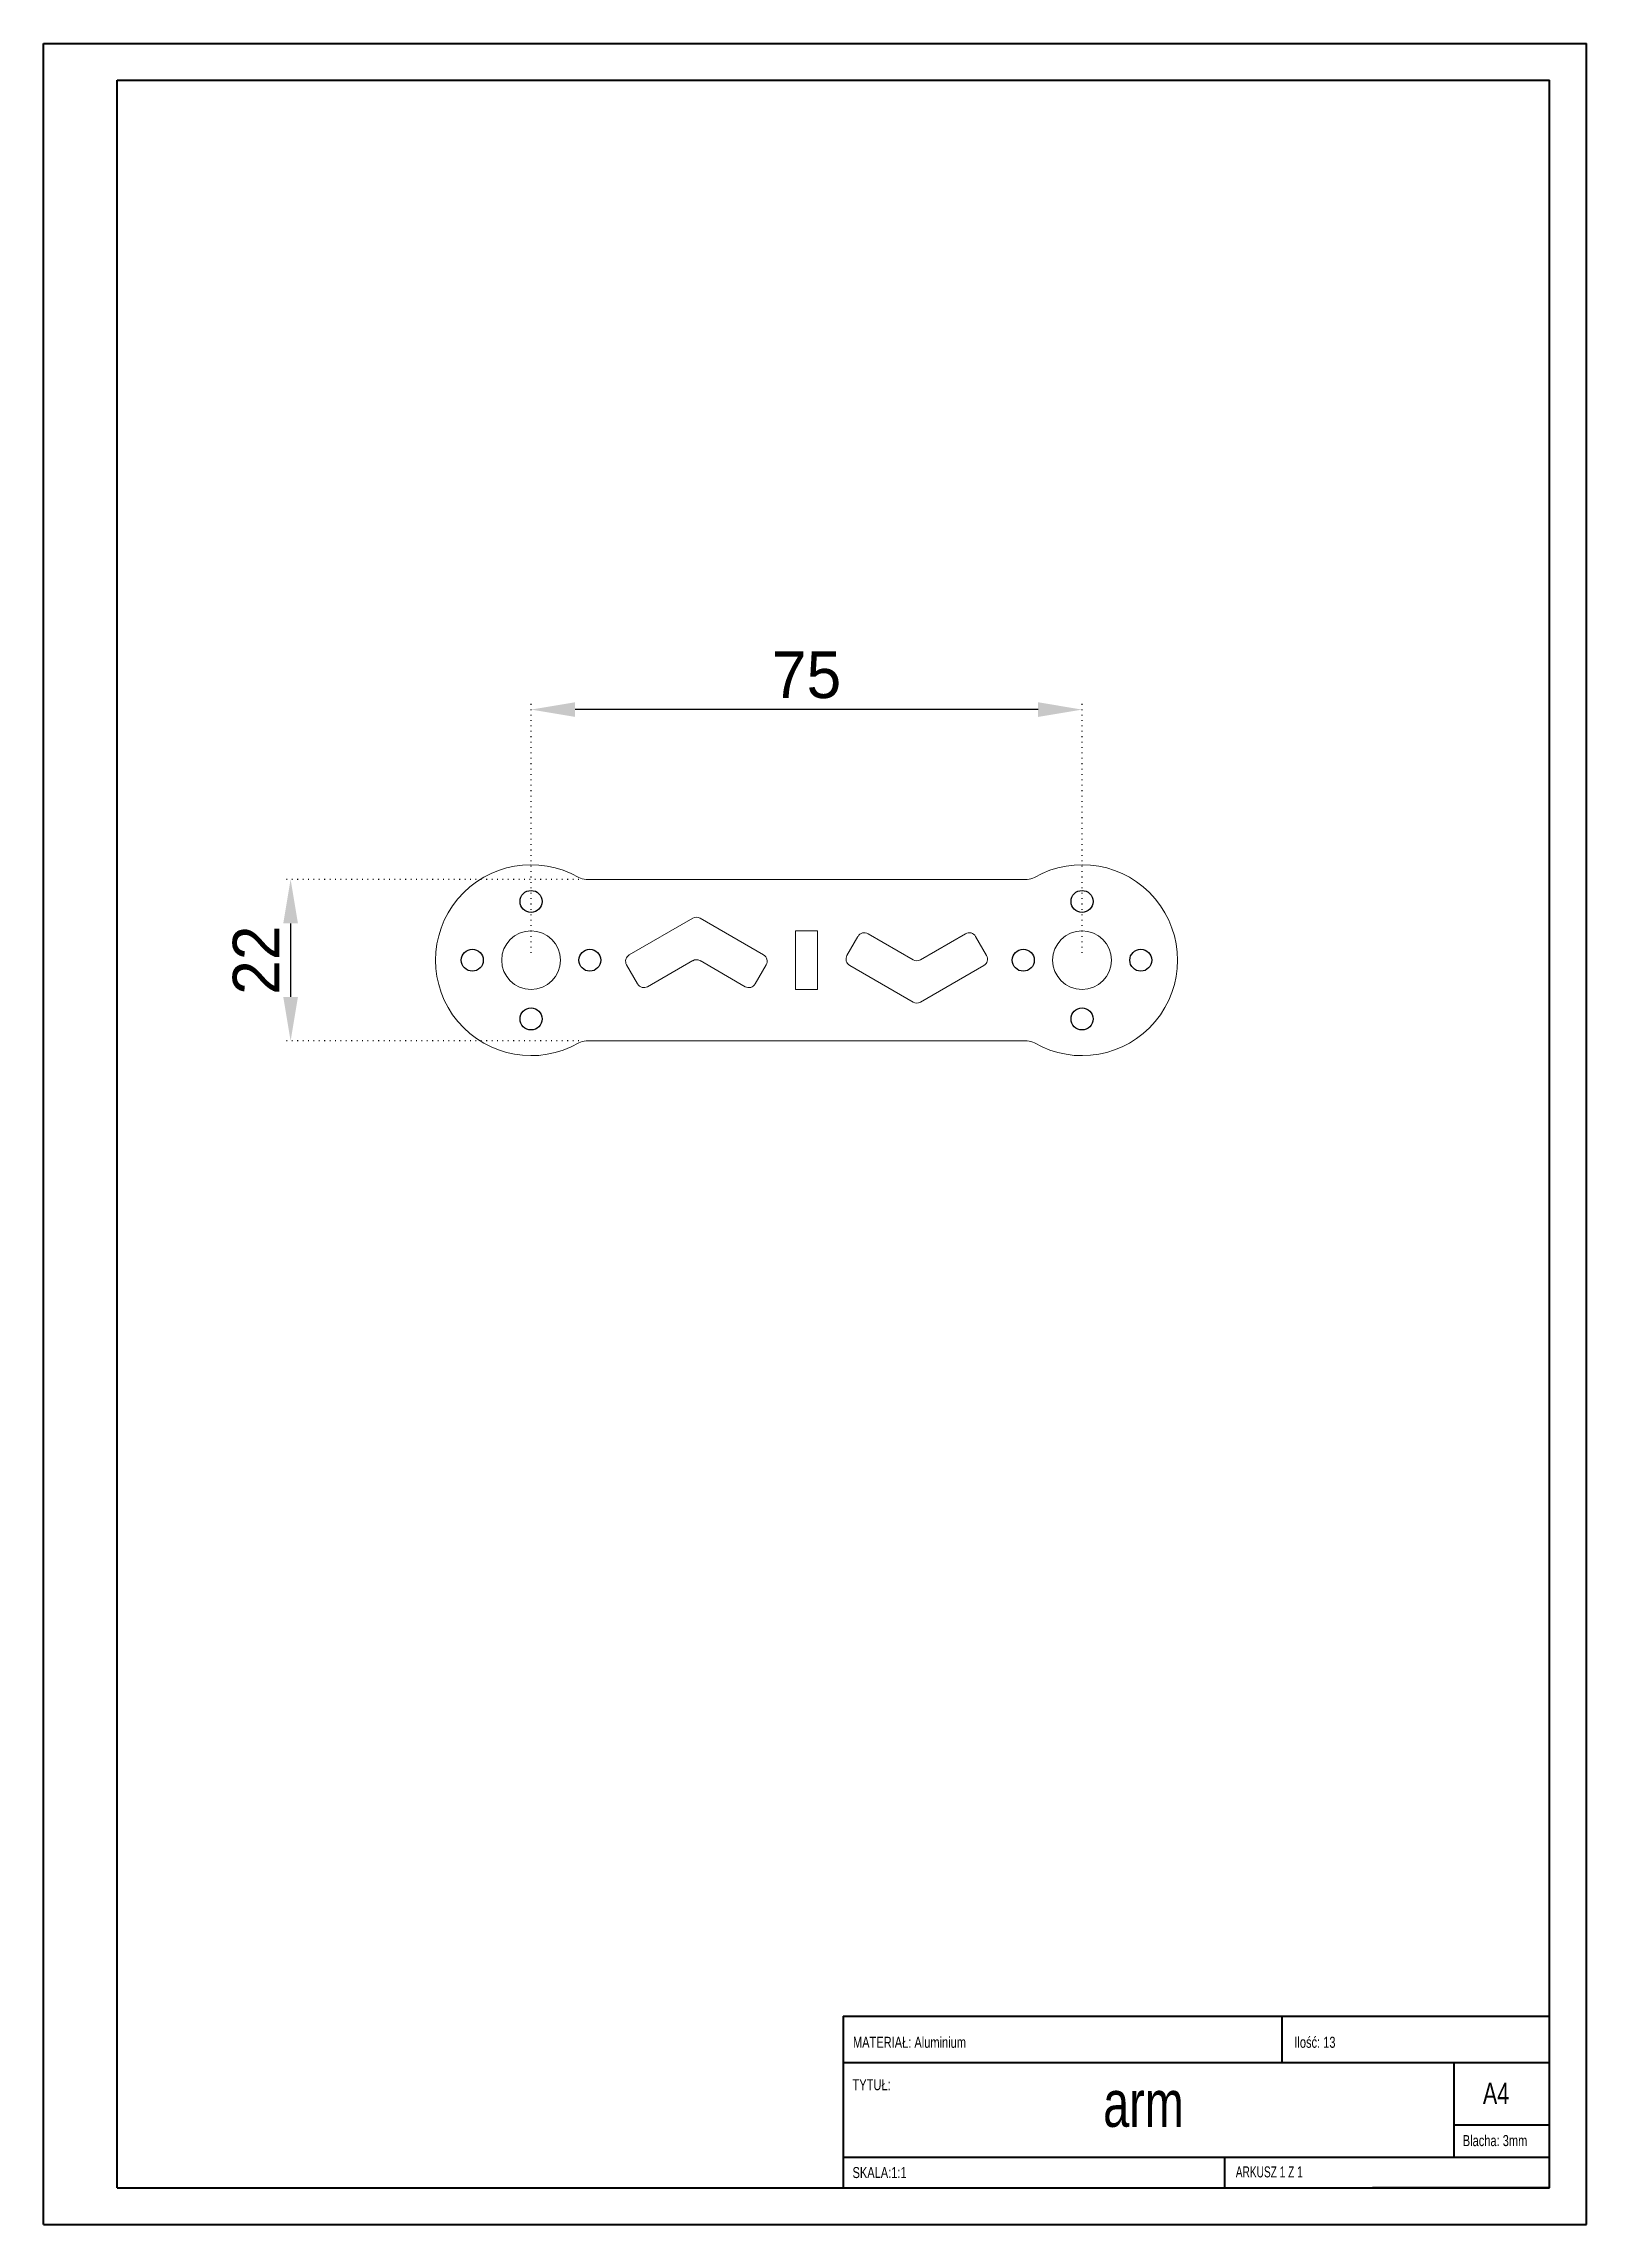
# Model space of a CAD drawing. Header units: millimetres. Extents: x 0 to 210, y 0 to 297.
import ezdxf

# ---------------------------------------------------------------- set-up
doc = ezdxf.new("R2010")
doc.units = ezdxf.units.MM
doc.header["$PDSIZE"] = -1
doc.linetypes.add('DOT2', pattern=[0.635, 0, -0.635])
doc.styles.add('SLDTEXTSTYLE0', font='TXT', dxfattribs={"width": 0.75})
doc.styles.add('SLDTEXTSTYLE1', font='TXT', dxfattribs={"width": 0.6875})
doc.dimstyles.new('ISO-25 (dot)', dxfattribs={"dimtxt": 6.35, "dimasz": 5.9944, "dimexe": 0.9906, "dimexo": 0.9906, "dimgap": 1.524, "dimtad": 1, "dimdec": 1, "dimtxsty": 'Standard', "dimcen": 2.5, "dimazin": 0, "dimtfac": 1, "dimtdec": 1, "dimtmove": 0, "dimatfit": 3, "dimfxl": 1, "dimtzin": 0, "dimarcsym": 0})

# ---------------------------------------------------------------- blocks, each defined once
blk = doc.blocks.new('*D1')
at = {"color": 0, "linetype": 'DOT2', "lineweight": -2, "transparency": 16777216}
for p, q in [((72.85, 183.17), (32.63, 183.17)), ((72.85, 161.17), (32.63, 161.17))]:
    blk.add_line(p, q, dxfattribs=at)
at = {"color": 0, "lineweight": -2, "transparency": 16777216}
blk.add_line((33.62, 177.17), (33.62, 167.16), dxfattribs=at)
at = {"color": 0, "transparency": 16777216}
for points in [[(32.62, 177.17), (34.62, 177.17), (33.62, 183.17)], [(32.62, 167.16), (34.62, 167.16), (33.62, 161.17)]]:
    blk.add_solid(points, dxfattribs=at)
at = {"layer": 'Defpoints', "color": 0, "transparency": 16777216}
for p in [(73.84, 183.17), (33.62, 161.17), (73.84, 161.17)]:
    blk.add_point(p, dxfattribs=at)
at = {"color": 0, "transparency": 16777216, "insert": (28.92, 172.17), "char_height": 6.35, "attachment_point": 5, "rotation": 90}
blk.add_mtext('22', dxfattribs=at)
blk = doc.blocks.new('*D2')
at = {"color": 0, "linetype": 'DOT2', "lineweight": -2, "transparency": 16777216}
for p, q in [((66.35, 173.16), (66.35, 207.29)), ((141.35, 173.16), (141.35, 207.29))]:
    blk.add_line(p, q, dxfattribs=at)
at = {"color": 0, "lineweight": -2, "transparency": 16777216}
blk.add_line((135.36, 206.3), (72.35, 206.3), dxfattribs=at)
at = {"color": 0, "transparency": 16777216}
for points in [[(72.35, 207.3), (72.35, 205.3), (66.35, 206.3)], [(135.36, 207.3), (135.36, 205.3), (141.35, 206.3)]]:
    blk.add_solid(points, dxfattribs=at)
at = {"layer": 'Defpoints', "color": 0, "transparency": 16777216}
for p in [(66.35, 206.3), (66.35, 172.17), (141.35, 172.17)]:
    blk.add_point(p, dxfattribs=at)
at = {"color": 0, "transparency": 16777216, "insert": (103.85, 211), "char_height": 6.35, "attachment_point": 5}
blk.add_mtext('75', dxfattribs=at)
blk = doc.blocks.new('*U4')
blk.add_circle((0, 0), 1.5)
blk = doc.blocks.new('*U5')
at = {"color": 0, "linetype": 'ByBlock', "lineweight": -2, "transparency": 16777216}
blk.add_blockref('*U4', (66.35, 180.17), dxfattribs=at)
for p, rotation in [((58.35, 172.17), 90), ((74.35, 172.17), 270), ((66.35, 164.17), 180)]:
    blk.add_blockref('*U4', p, dxfattribs=dict(at, rotation=rotation))
blk = doc.blocks.new('*U6')
blk.add_circle((0, 0), 1.5)
blk = doc.blocks.new('*U7')
at = {"color": 0, "linetype": 'ByBlock', "lineweight": -2, "transparency": 16777216}
blk.add_blockref('*U6', (141.35, 180.17), dxfattribs=at)
for p, rotation in [((133.35, 172.17), 90), ((149.35, 172.17), 270), ((141.35, 164.17), 180)]:
    blk.add_blockref('*U6', p, dxfattribs=dict(at, rotation=rotation))

msp = doc.modelspace()

# ---------------------------------------------------------------- linework, layer by layer
at = {"color": 7, "linetype": 'Continuous', "lineweight": 40}
for p, q in [((0, 0), (0, 297)), ((0, 297), (210, 297)), ((210, 0), (210, 297)), ((10, 292), (205, 292)), ((10, 5), (10, 292)), ((205, 5), (205, 292)), ((108.83, 28.38), (205, 28.38)), ((108.83, 28.38), (108.83, 5)), ((168.6, 22.09), (168.6, 28.38)), ((205, 22), (108.83, 22)), ((192, 9.25), (192, 22)), ((205, 13.5), (192, 13.5)), ((108.83, 9.16), (205, 9.16)), ((160.8, 5), (160.8, 9.16)), ((10, 5), (205, 5)), ((205, 5), (180.91, 5)), ((0, 0), (210, 0))]:
    msp.add_line(p, q, dxfattribs=at)
at = {"color": 7, "linetype": 'Continuous', "lineweight": 15}
for p, q in [((133.87, 183.17), (73.84, 183.17)), ((88.35, 177.88), (79.72, 172.89)), ((97.99, 172.89), (89.35, 177.88)), ((102.35, 176.17), (102.35, 168.17)), ((105.35, 176.17), (102.35, 176.17)), ((105.35, 168.17), (105.35, 176.17)), ((110.85, 175.41), (109.35, 172.81)), ((118.35, 172.23), (112.22, 175.77)), ((125.49, 175.77), (119.35, 172.23)), ((128.35, 172.81), (126.85, 175.41)), ((79.35, 171.53), (80.85, 168.93)), ((82.22, 168.56), (88.35, 172.11)), ((89.35, 172.11), (95.49, 168.56)), ((96.85, 168.93), (98.35, 171.53)), ((109.72, 171.44), (118.35, 166.46)), ((119.35, 166.46), (127.99, 171.44)), ((102.35, 168.17), (105.35, 168.17)), ((73.84, 161.17), (133.87, 161.17))]:
    msp.add_line(p, q, dxfattribs=at)
for centre in [(66.35, 172.17), (141.35, 172.17)]:
    msp.add_circle(centre, 4, dxfattribs=at)
for centre, radius, start, end in [((66.35, 172.17), 13, 60.0736, 299.9264), ((141.35, 172.17), 13, 240.0736, 119.9264), ((73.84, 185.17), 2, 240.0736, 270), ((133.87, 185.17), 2, 270, 299.9264), ((88.85, 177.01), 1, 60, 120), ((111.72, 174.91), 1, 60, 150), ((125.99, 174.91), 1, 30, 120), ((80.22, 172.03), 1, 120, 210), ((97.49, 172.03), 1, 330, 60), ((110.22, 172.31), 1, 150, 240), ((127.49, 172.31), 1, 300, 30), ((88.85, 171.24), 1, 60, 120), ((118.85, 173.1), 1, 240, 300), ((81.72, 169.43), 1, 210, 300), ((95.99, 169.43), 1, 240, 330), ((118.85, 167.32), 1, 240, 300), ((73.84, 159.17), 2, 90, 119.9264), ((133.87, 159.17), 2, 60.0736, 90)]:
    msp.add_arc(centre, radius, start, end, dxfattribs=at)

# ---------------------------------------------------------------- block references
for name in ['*U5', '*U7']:
    msp.add_blockref(name, (0, 0))

# ---------------------------------------------------------------- texts
at = {"color": 7, "linetype": 'Continuous', "lineweight": 0}
for s, insert, char_height, attachment_point, style in [('MATERIAŁ: Aluminium', (110.17, 25.55), 1.5, 1, 'SLDTEXTSTYLE0'), ('Ilość: 13', (170.25, 25.55), 1.5, 1, 'SLDTEXTSTYLE0'), ('TYTUŁ:', (110.11, 19.77), 1.5, 1, 'SLDTEXTSTYLE0'), ('arm', (149.71, 19.63), 6.35, 2, 'SLDTEXTSTYLE0'), ('A4', (195.92, 19.3), 2.91, 1, 'SLDTEXTSTYLE0'), ('Blacha: 3mm', (193.18, 12.16), 1.5, 1, 'SLDTEXTSTYLE0'), ('SKALA:1:1', (110.11, 7.81), 1.5, 1, 'SLDTEXTSTYLE0'), ('ARKUSZ 1 Z 1', (162.28, 7.9), 1.5, 1, 'SLDTEXTSTYLE1')]:
    msp.add_mtext(s, dxfattribs=dict(at, insert=insert, char_height=char_height, attachment_point=attachment_point, style=style))

# ---------------------------------------------------------------- dimensions: what is measured, and where the dimension line sits
dim = msp.add_linear_dim(base=(66.35, 206.3), p1=(141.35, 172.17), p2=(66.35, 172.17), dimstyle='ISO-25 (dot)')
dim.commit()
dim.dimension.update_dxf_attribs({"geometry": '*D2', "text_midpoint": (103.85, 211)})
dim = msp.add_linear_dim(base=(33.62, 161.17), p1=(73.84, 183.17), p2=(73.84, 161.17), angle=90, dimstyle='ISO-25 (dot)')
dim.commit()
dim.dimension.update_dxf_attribs({"geometry": '*D1', "text_midpoint": (28.92, 172.17)})

doc.saveas('drawing.dxf')
